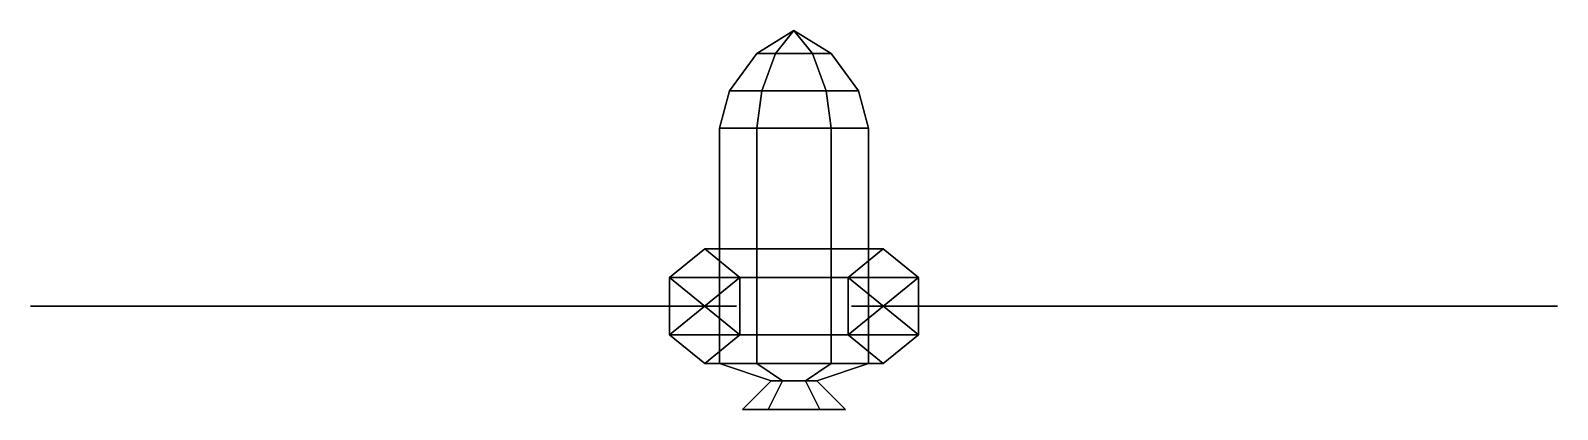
# Model space of a CAD drawing. Extents: x -1.33 to 1.33, y 4.85 to 5.51.
import ezdxf

# ---------------------------------------------------------------- set-up
doc = ezdxf.new("R2010")
doc.units = 0
doc.layers.add('PROPELLER', color=1, linetype='CONTINUOUS')

msp = doc.modelspace()

# ---------------------------------------------------------------- linework, layer by layer
at = {"layer": 'PROPELLER'}
for points in [[(0, 5.51), (-0.065, 5.47), (-0.0325, 5.47, 0.0563), (0, 5.51)], [(0, 5.51), (-0.0325, 5.47, -0.0563), (-0.065, 5.47), (0, 5.51)], [(0, 5.51), (-0.0325, 5.47, 0.0563), (0.0325, 5.47, 0.0563), (0, 5.51)], [(0, 5.51), (0.0325, 5.47, -0.0563), (-0.0325, 5.47, -0.0563), (0, 5.51)], [(0, 5.51), (0.0325, 5.47, 0.0563), (0.065, 5.47), (0, 5.51)], [(0, 5.51), (0.065, 5.47), (0.0325, 5.47, -0.0563), (0, 5.51)], [(-0.065, 5.47), (-0.1126, 5.405), (-0.0563, 5.405, 0.0975), (-0.0325, 5.47, 0.0563)], [(-0.0325, 5.47, -0.0563), (-0.0563, 5.405, -0.0975), (-0.1126, 5.405), (-0.065, 5.47)], [(-0.0325, 5.47, 0.0563), (-0.0563, 5.405, 0.0975), (0.0563, 5.405, 0.0975), (0.0325, 5.47, 0.0563)], [(0.0325, 5.47, -0.0563), (0.0563, 5.405, -0.0975), (-0.0563, 5.405, -0.0975), (-0.0325, 5.47, -0.0563)], [(0.0325, 5.47, 0.0563), (0.0563, 5.405, 0.0975), (0.1126, 5.405), (0.065, 5.47)], [(0.065, 5.47), (0.1126, 5.405), (0.0563, 5.405, -0.0975), (0.0325, 5.47, -0.0563)], [(-0.1126, 5.405), (-0.13, 5.34), (-0.065, 5.34, 0.1126), (-0.0563, 5.405, 0.0975)], [(-0.0563, 5.405, -0.0975), (-0.065, 5.34, -0.1126), (-0.13, 5.34), (-0.1126, 5.405)], [(-0.0563, 5.405, 0.0975), (-0.065, 5.34, 0.1126), (0.065, 5.34, 0.1126), (0.0563, 5.405, 0.0975)], [(0.0563, 5.405, -0.0975), (0.065, 5.34, -0.1126), (-0.065, 5.34, -0.1126), (-0.0563, 5.405, -0.0975)], [(0.0563, 5.405, 0.0975), (0.065, 5.34, 0.1126), (0.13, 5.34), (0.1126, 5.405)], [(0.1126, 5.405), (0.13, 5.34), (0.065, 5.34, -0.1126), (0.0563, 5.405, -0.0975)], [(-0.065, 4.93, -0.1126), (-0.13, 4.93), (-0.13, 5.34), (-0.065, 5.34, -0.1126)], [(-0.13, 4.93), (-0.065, 4.93, 0.1126), (-0.065, 5.34, 0.1126), (-0.13, 5.34)], [(0.065, 4.93, -0.1126), (-0.065, 4.93, -0.1126), (-0.065, 5.34, -0.1126), (0.065, 5.34, -0.1126)], [(-0.065, 4.93, 0.1126), (0.065, 4.93, 0.1126), (0.065, 5.34, 0.1126), (-0.065, 5.34, 0.1126)], [(0.13, 4.93), (0.065, 4.93, -0.1126), (0.065, 5.34, -0.1126), (0.13, 5.34)], [(0.065, 4.93, 0.1126), (0.13, 4.93), (0.13, 5.34), (0.065, 5.34, 0.1126)], [(0.0943, 5.08, 0.2168), (0.1556, 5.13, 0.1556), (-0.1556, 5.13, -0.1556), (-0.2168, 5.08, -0.0943)], [(-0.2168, 5.08, 0.0943), (-0.1556, 5.13, 0.1556), (0.1556, 5.13, -0.1556), (0.0943, 5.08, -0.2168)], [(-0.2168, 4.98, 0.0943), (-0.0943, 5.08, 0.2168), (-0.1556, 5.13, 0.1556), (-0.2168, 5.08, 0.0943)], [(-0.0943, 4.98, -0.2168), (-0.2168, 5.08, -0.0943), (-0.1556, 5.13, -0.1556), (-0.0943, 5.08, -0.2168)], [(0.1556, 5.13, 0.1556), (0.2168, 5.08, 0.0943), (-0.0943, 5.08, -0.2168), (-0.1556, 5.13, -0.1556)], [(-0.1556, 5.13, 0.1556), (-0.0943, 5.08, 0.2168), (0.2168, 5.08, -0.0943), (0.1556, 5.13, -0.1556)], [(0.1556, 5.13, -0.1556), (0.2168, 5.08, -0.0943), (0.2168, 4.98, -0.0943), (0.0943, 5.08, -0.2168)], [(0.1556, 5.13, 0.1556), (0.0943, 5.08, 0.2168), (0.0943, 4.98, 0.2168), (0.2168, 5.08, 0.0943)], [(0.0943, 4.98, 0.2168), (0.0943, 5.08, 0.2168), (-0.2168, 5.08, -0.0943), (-0.2168, 4.98, -0.0943)], [(-0.2168, 4.98, 0.0943), (-0.2168, 5.08, 0.0943), (0.0943, 5.08, -0.2168), (0.0943, 4.98, -0.2168)], [(-0.1556, 4.93, 0.1556), (-0.0943, 4.98, 0.2168), (-0.0943, 5.08, 0.2168), (-0.2168, 4.98, 0.0943)], [(-0.1556, 4.93, -0.1556), (-0.2168, 4.98, -0.0943), (-0.2168, 5.08, -0.0943), (-0.0943, 4.98, -0.2168)], [(0.2168, 5.08, 0.0943), (0.2168, 4.98, 0.0943), (-0.0943, 4.98, -0.2168), (-0.0943, 5.08, -0.2168)], [(-0.0943, 5.08, 0.2168), (-0.0943, 4.98, 0.2168), (0.2168, 4.98, -0.0943), (0.2168, 5.08, -0.0943)], [(0.0943, 5.08, -0.2168), (0.2168, 4.98, -0.0943), (0.1556, 4.93, -0.1556), (0.0943, 4.98, -0.2168)], [(0.2168, 5.08, 0.0943), (0.0943, 4.98, 0.2168), (0.1556, 4.93, 0.1556), (0.2168, 4.98, 0.0943)], [(-1.33, 5.03, -1.27), (-1.29, 5.03, -1.31), (-1.22, 5.03, -1.29), (-1.3, 5.03, -1.21)], [(-1.27, 5.03, 1.33), (-1.31, 5.03, 1.29), (-1.29, 5.03, 1.22), (-1.21, 5.03, 1.3)], [(-1.3, 5.03, -1.21), (-1.22, 5.03, -1.29), (-1.12, 5.03, -1.21), (-1.19, 5.03, -1.05)], [(-1.21, 5.03, 1.3), (-1.29, 5.03, 1.22), (-1.21, 5.03, 1.12), (-1.05, 5.03, 1.19)], [(-1.05, 5.03, 1.19), (-1.21, 5.03, 1.12), (-1.06, 5.03, 0.93), (-0.87, 5.03, 1.03)], [(-1.19, 5.03, -1.05), (-1.12, 5.03, -1.21), (-0.93, 5.03, -1.06), (-1.03, 5.03, -0.87)], [(-0.87, 5.03, 1.03), (-1.06, 5.03, 0.93), (-0.85, 5.03, 0.71), (-0.68, 5.03, 0.85)], [(-1.03, 5.03, -0.87), (-0.93, 5.03, -1.06), (-0.71, 5.03, -0.85), (-0.85, 5.03, -0.68)], [(-0.85, 5.03, -0.68), (-0.71, 5.03, -0.85), (-0.38, 5.03, -0.49), (-0.49, 5.03, -0.37)], [(-0.68, 5.03, 0.85), (-0.85, 5.03, 0.71), (-0.49, 5.03, 0.38), (-0.37, 5.03, 0.49)], [(-0.49, 5.03, -0.37), (-0.38, 5.03, -0.49), (-0.1, 5.03, -0.21), (-0.21, 5.03, -0.1)], [(-0.37, 5.03, 0.49), (-0.49, 5.03, 0.38), (-0.21, 5.03, 0.1), (-0.1, 5.03, 0.21)], [(0.37, 5.03, -0.49), (0.49, 5.03, -0.38), (0.21, 5.03, -0.1), (0.1, 5.03, -0.21)], [(0.49, 5.03, 0.37), (0.38, 5.03, 0.49), (0.1, 5.03, 0.21), (0.21, 5.03, 0.1)], [(0.68, 5.03, -0.85), (0.85, 5.03, -0.71), (0.49, 5.03, -0.38), (0.37, 5.03, -0.49)], [(0.85, 5.03, 0.68), (0.71, 5.03, 0.85), (0.38, 5.03, 0.49), (0.49, 5.03, 0.37)], [(0.87, 5.03, -1.03), (1.06, 5.03, -0.93), (0.85, 5.03, -0.71), (0.68, 5.03, -0.85)], [(1.03, 5.03, 0.87), (0.93, 5.03, 1.06), (0.71, 5.03, 0.85), (0.85, 5.03, 0.68)], [(1.05, 5.03, -1.19), (1.21, 5.03, -1.12), (1.06, 5.03, -0.93), (0.87, 5.03, -1.03)], [(1.19, 5.03, 1.05), (1.12, 5.03, 1.21), (0.93, 5.03, 1.06), (1.03, 5.03, 0.87)], [(1.21, 5.03, -1.3), (1.29, 5.03, -1.22), (1.21, 5.03, -1.12), (1.05, 5.03, -1.19)], [(1.3, 5.03, 1.21), (1.22, 5.03, 1.29), (1.12, 5.03, 1.21), (1.19, 5.03, 1.05)], [(1.27, 5.03, -1.33), (1.31, 5.03, -1.29), (1.29, 5.03, -1.22), (1.21, 5.03, -1.3)], [(1.33, 5.03, 1.27), (1.29, 5.03, 1.31), (1.22, 5.03, 1.29), (1.3, 5.03, 1.21)], [(0.1556, 4.93, 0.1556), (0.0943, 4.98, 0.2168), (-0.2168, 4.98, -0.0943), (-0.1556, 4.93, -0.1556)], [(-0.1556, 4.93, 0.1556), (-0.2168, 4.98, 0.0943), (0.0943, 4.98, -0.2168), (0.1556, 4.93, -0.1556)], [(0.2168, 4.98, 0.0943), (0.1556, 4.93, 0.1556), (-0.1556, 4.93, -0.1556), (-0.0943, 4.98, -0.2168)], [(-0.0943, 4.98, 0.2168), (-0.1556, 4.93, 0.1556), (0.1556, 4.93, -0.1556), (0.2168, 4.98, -0.0943)], [(-0.065, 4.93, 0.1126), (-0.13, 4.93), (-0.04, 4.9), (-0.02, 4.9, 0.0346)], [(-0.13, 4.93), (-0.065, 4.93, -0.1126), (-0.02, 4.9, -0.0346), (-0.04, 4.9)], [(0.065, 4.93, 0.1126), (-0.065, 4.93, 0.1126), (-0.02, 4.9, 0.0346), (0.02, 4.9, 0.0346)], [(-0.065, 4.93, -0.1126), (0.065, 4.93, -0.1126), (0.02, 4.9, -0.0346), (-0.02, 4.9, -0.0346)], [(0.13, 4.93), (0.065, 4.93, 0.1126), (0.02, 4.9, 0.0346), (0.04, 4.9)], [(0.065, 4.93, -0.1126), (0.13, 4.93), (0.04, 4.9), (0.02, 4.9, -0.0346)], [(-0.02, 4.9, 0.0346), (-0.04, 4.9), (-0.09, 4.85), (-0.045, 4.85, 0.0779)], [(-0.04, 4.9), (-0.02, 4.9, -0.0346), (-0.045, 4.85, -0.0779), (-0.09, 4.85)], [(0.02, 4.9, 0.0346), (-0.02, 4.9, 0.0346), (-0.045, 4.85, 0.0779), (0.045, 4.85, 0.0779)], [(-0.02, 4.9, -0.0346), (0.02, 4.9, -0.0346), (0.045, 4.85, -0.0779), (-0.045, 4.85, -0.0779)], [(0.04, 4.9), (0.02, 4.9, 0.0346), (0.045, 4.85, 0.0779), (0.09, 4.85)], [(0.02, 4.9, -0.0346), (0.04, 4.9), (0.09, 4.85), (0.045, 4.85, -0.0779)]]:
    msp.add_3dface(points, dxfattribs=at)

doc.saveas('drawing.dxf')
